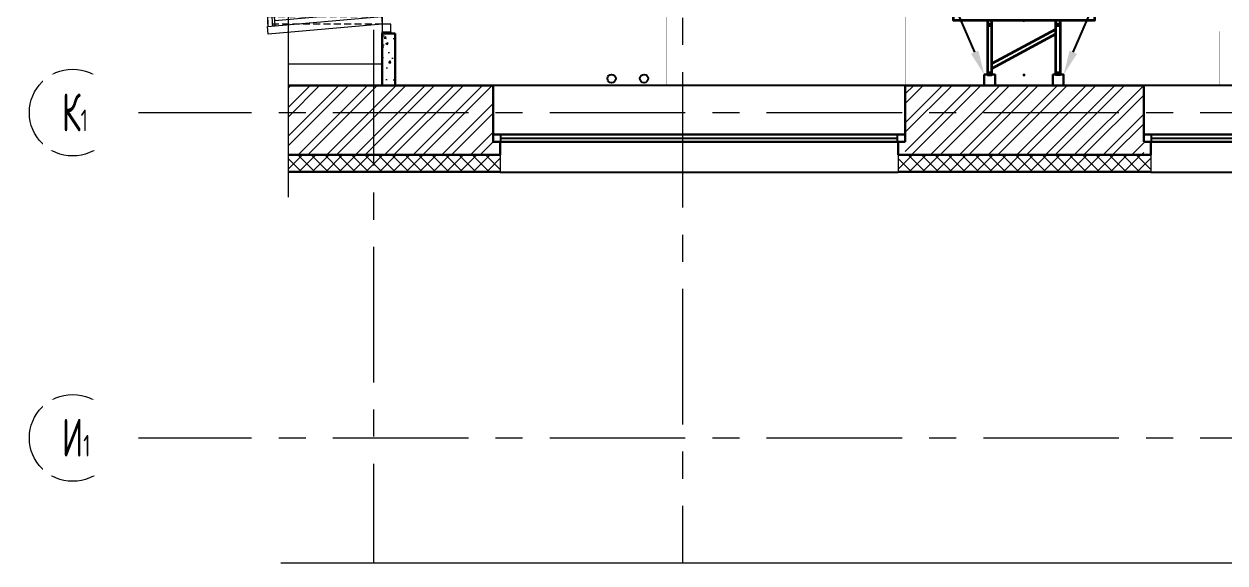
# Model space of a CAD drawing. Header units: millimetres. Extents: x 10124 to 8132345, y -95635 to 1386204.
# Drawn here: x 105699 to 116776, y 70633 to 75604 of the extents above; entities that cross this region are included whole.
import ezdxf
from ezdxf import colors
from ezdxf.entities.mleader import LeaderData, LeaderLine
from ezdxf.math import Vec2, Vec3

# ---------------------------------------------------------------- set-up
doc = ezdxf.new("R2010")
doc.units = ezdxf.units.MM
doc.linetypes.add('CENTER', pattern=[2, 1.25, -0.25, 0.25, -0.25])
doc.linetypes.add('DASHED', pattern=[19.05, 12.7, -6.35])
for name, color, linetype, lineweight in [('013', 7, 'Continuous', 13), ('030', 7, 'Continuous', 30), ('АР_Навесной фасад', 147, 'Continuous', 5), ('АР_Оси', 193, 'Continuous', 9), ('АР_Перегородки витражные', 152, 'Continuous', 13), ('АР_Перегородки газоблок', 165, 'Continuous', 30), ('АР_Перегородки газоблок_Штрих', 165, 'Continuous', 5), ('АР_Подоконники', 163, 'Continuous', 9), ('АР_Сущ Несущая стена', 216, 'Continuous', 30), ('АР_Утеплитель', 250, 'Continuous', 9), ('АР_Штриховка кирпич', 250, 'Continuous', 9)]:
    doc.layers.add(name, color=color, linetype=linetype, lineweight=lineweight)
doc.layers.add('АР_новое окно', color=155, linetype='Continuous')
doc.layers.add('ТХ_обор_спорт', color=5, linetype='Continuous')
doc.styles.add('100', font='isocpeui.ttf', dxfattribs={"height": 250})
doc.styles.add('ГОСТ 2.304', font='CS_Gost2304.shx')
pattern_1 = [(45, (-872457.4, 123612.74), (-132.58252, 132.58252), []), (45, (-872369, 123612.74), (-132.58252, 132.58252), [])]

# ---------------------------------------------------------------- blocks, each defined once
blk = doc.blocks.new('*U1515')
at = {"layer": 'АР_новое окно', "lineweight": 20}
for p, q in [((0, 3800), (-70, 3800)), ((0, 0), (-70, 0))]:
    blk.add_line(p, q, dxfattribs=at)
at = {"layer": 'АР_новое окно'}
for p, q in [((-70, 3800), (-70, 0)), ((-70, 0), (-70, 3800)), ((0, 3800), (0, 0)), ((0, 3730), (-70, 3730)), ((-35, 3730), (-35, 70)), ((0, 70), (-70, 70))]:
    blk.add_line(p, q, dxfattribs=at)
blk = doc.blocks.new('блок новое окно')
at = {"layer": 'АР_Навесной фасад', "ltscale": 100}
for points in [[(65, -640), (65, -800)], [(3735, -640), (3735, -800)]]:
    blk.add_lwpolyline(points, dxfattribs=at)
at = {"layer": 'АР_новое окно', "ltscale": 100}
for p, q in [((3800, 0), (0, 0)), ((3735, -521), (0, -521))]:
    blk.add_line(p, q, dxfattribs=at)
blk.add_lwpolyline([(65, -800), (3735, -800)], dxfattribs=at)
at = {"layer": 'АР_Сущ Несущая стена', "ltscale": 100}
for p, q in [((0, -521), (0, 0)), ((3800, -521), (3800, 0)), ((65, -521), (0, -521)), ((65, -521), (65, -640)), ((3800, -521), (3735, -521)), ((3735, -521), (3735, -640))]:
    blk.add_line(p, q, dxfattribs=at)
at = {"layer": 'АР_новое окно', "ltscale": 100, "xscale": -1, "rotation": 90}
blk.add_blockref('*U1515', (3800, -521), dxfattribs=at)
blk = doc.blocks.new('1700-3')
for p, q in [((-416, 1465), (-422, 1430)), ((-90, 1407), (-96, 1373))]:
    blk.add_line(p, q)
at = {"linetype": 'DASHED', "ltscale": 5}
for p, q in [((-80, 100), (-83, 135)), ((-991, 20), (-994, 55))]:
    blk.add_line(p, q, dxfattribs=at)
for points in [[(-476, 1526), (-12, 1444), (0, 1513), (-464, 1595)], [(0, -13), (-1051, -105), (-1057, -35), (-6, 57)]]:
    blk.add_lwpolyline(points, close=True)
for points in [[(80, 1600), (0, 1600), (0, 1583), (80, 1583), (80, 1600)], [(0, 1583), (80, 1583), (80, 1513), (50, 1513), (50, 1513), (0, 1513), (0, 1583)], [(-392, 1511), (-427, 1517), (-441, 1434), (-76, 1369), (-61, 1453), (-96, 1459)], [(-407, 1514), (-416, 1465), (-90, 1407), (-81, 1456)], [(-972, -28), (-1007, -31), (-1014, 54), (-63, 137), (-56, 52), (-91, 49)], [(-987, -29), (-991, 20), (-80, 100), (-76, 50)], [(0, -83), (80, -83), (80, -13), (50, -13), (50, -13), (0, -13), (0, -83)], [(80, -100), (0, -100), (0, -83), (80, -83), (80, -100)]]:
    blk.add_lwpolyline(points)
for points in [[(-471, 1443), (0, 1443), (0, 1513), (-471, 1513)], [(0, -13), (-1055, -13), (-1055, 57), (0, 57)]]:
    blk.add_lwpolyline(points, close=True, dxfattribs=at)
for points in [[(-386, 1443), (-421, 1443), (-421, 1358), (-50, 1358), (-50, 1443), (-85, 1443)], [(-401, 1443), (-401, 1393), (-70, 1393), (-70, 1443)], [(-970, 57), (-1005, 57), (-1005, 142), (-50, 142), (-50, 57), (-85, 57)], [(-985, 57), (-985, 107), (-70, 107), (-70, 57)]]:
    blk.add_lwpolyline(points, dxfattribs=at)
for centre, radius, start, end in [((0, 1513), 471, 170, 270), ((0, -13), 1055, 90, 181.2023)]:
    blk.add_arc(centre, radius, start, end, dxfattribs=at)
blk = doc.blocks.new('У118')
at = {"linetype": 'Continuous', "lineweight": 5, "const_width": 2, "elevation": 0}
blk.add_lwpolyline([(137004, -99398), (137704, -99398), (137704, -99898), (137004, -99898)], close=True, dxfattribs=at)
blk = doc.blocks.new('ферма тренир')
at = {"color": 1, "lineweight": 35}
for p, q in [((822805, -86724), (822819, -86724)), ((822812, -86730), (822812, -86717)), ((822517, -86782), (823107, -87100)), ((822517, -86827), (823107, -87145))]:
    blk.add_line(p, q, dxfattribs=at)
at = {"color": 250, "lineweight": 35}
for p, q in [((822805, -87225), (822818, -87225)), ((822812, -87219), (822812, -87232))]:
    blk.add_line(p, q, dxfattribs=at)
at = {"color": 1, "lineweight": 35}
for points in [[(822477, -87224), (822477, -86724), (822517, -86724), (822517, -87224)], [(823147, -87224), (823147, -86724), (823107, -86724), (823107, -87224)]]:
    blk.add_lwpolyline(points, dxfattribs=at)
at = {"color": 250, "lineweight": 35}
blk.add_lwpolyline([(822162, -87304), (823462, -87304), (823462, -87224), (822162, -87224)], close=True, dxfattribs=at)
blk.add_lwpolyline([(822862, -87460), (822862, -87304), (822762, -87304), (822762, -87460)], dxfattribs=at)
blk.add_circle((822812, -87679), 225, dxfattribs=at)
at = {"layer": '030', "color": 1, "ltscale": 100}
for points in [[(822477, -86724), (822517, -86724), (822517, -86744), (822477, -86744), (822477, -86724)], [(823107, -86724), (823147, -86724), (823147, -86744), (823107, -86744), (823107, -86724)], [(822477, -87174), (822517, -87174), (822517, -87194), (822477, -87194), (822477, -87174)], [(823107, -87174), (823147, -87174), (823147, -87194), (823107, -87194), (823107, -87174)]]:
    blk.add_lwpolyline(points, dxfattribs=at)

msp = doc.modelspace()

# ---------------------------------------------------------------- hatches: boundary and pattern name
at = {"layer": 'АР_Перегородки газоблок_Штрих', "ltscale": 100}
h = msp.add_hatch(dxfattribs=at)
h.set_pattern_fill('AR-CONC', color=256, scale=30)
h.set_pattern_definition([(50, (291156.17, -40814.12), (215.17805, -18.82564), [22.5, -247.5]), (355, (291156.17, -40814.12), (-41.6254, 225.65764), [18, -198]), (100.45144, (291174.1, -40815.69), (173.55265, 206.832), [19.12206, -210.34263]), (46.1842, (291156.17, -40754.12), (320.1724, -49.6558), [33.75, -371.25]), (96.63564, (291182.85, -40758.26), (280.3986, 292.2356), [28.6831, -315.51413]), (351.18416, (291156.17, -40754.12), (280.3986, 292.2356), [27, -297]), (21, (291186.17, -40769.12), (179.07212, -120.78567), [22.5, -247.5]), (326, (291186.17, -40769.12), (72.9946, 217.54501), [18, -198]), (71.45144, (291201.1, -40779.18), (252.06671, 96.75935), [19.12206, -210.34263]), (37.5, (291156.17, -40814.12), (3.647957, 99.868156), [0, -195.6, 0, -201, 0, -198.75]), (7.5, (291156.17, -40814.12), (78.92086, 118.323514), [0, -114.6, 0, -191.1, 0, -75.75]), (327.5, (291089.27, -40814.12), (160.14673, -6.766462), [0, -75, 0, -234, 0, -310.5]), (317.5, (291059.27, -40814.12), (174.95585, 30.031495), [0, -97.5, 0, -155.4, 0, -220.5])])
h.paths.add_polyline_path([(109122.047, 75514.924), (109002.047, 75514.924), (109002.047, 75036.564), (109122.047, 75036.564)])
at = {"layer": 'АР_Утеплитель', "ltscale": 100}
h = msp.add_hatch(dxfattribs=at)
h.set_pattern_fill('ANSI37', color=256, scale=700)
h.set_pattern_definition([(45, (-868277.72, 123068.71), (-61.871843, 61.871843), []), (135, (-868277.72, 123068.71), (-61.871843, -61.871843), [])])
h.paths.add_polyline_path([(108137.401, 74396.564), (108137.401, 74246.564), (110092.256, 74246.564), (110092.256, 74396.564)])
h = msp.add_hatch(dxfattribs=at)
h.set_pattern_fill('ANSI37', color=256, scale=700)
h.set_pattern_definition([(45, (-862277.72, 123068.71), (-61.871843, 61.871843), []), (135, (-862277.72, 123068.71), (-61.871843, -61.871843), [])])
h.paths.add_polyline_path([(116092.256, 74396.564), (113762.256, 74396.564), (113762.256, 74246.564), (116092.256, 74246.564)])
at = {"layer": 'АР_Штриховка кирпич', "ltscale": 100}
h = msp.add_hatch(dxfattribs=at)
h.set_pattern_fill('ANSI32', color=256, scale=500)
h.set_pattern_definition(pattern_1)
h.paths.add_polyline_path([(108137.401, 75036.564), (108137.401, 74396.564), (110027.256, 74396.564), (110027.256, 75036.564)])
h = msp.add_hatch(dxfattribs=at)
h.set_pattern_fill('ANSI32', color=256, scale=500)
h.set_pattern_definition(pattern_1)
h.paths.add_polyline_path([(116027.256, 75036.564), (113827.256, 75036.564), (113827.256, 74396.564), (116027.256, 74396.564)])

# ---------------------------------------------------------------- linework, layer by layer
at = {"layer": '013', "ltscale": 100}
msp.add_line((108068.336, 70633.238), (139831.173, 70633.238), dxfattribs=at)
msp.add_lwpolyline([(108137.401, 74006.132), (108137.401, 82763.392), (108015.746, 82796.812), (108298.33, 82773.1), (108137.401, 82814.293), (108137.401, 90932.325)], dxfattribs=at)
at = {"layer": '030', "ltscale": 100}
for points in [[(114556.487, 75136.564), (114556.487, 75036.564), (114656.487, 75036.564), (114656.487, 75136.564), (114556.487, 75136.564)], [(115187.256, 75136.564), (115187.256, 75036.564), (115287.256, 75036.564), (115287.256, 75136.564), (115187.256, 75136.564)]]:
    msp.add_lwpolyline(points, dxfattribs=at)
at = {"layer": 'АР_Навесной фасад', "ltscale": 100}
for p, q in [((108137.401, 74246.564), (110092.256, 74246.564)), ((108137.401, 74236.564), (110092.256, 74236.564)), ((113762.256, 74246.564), (116092.256, 74246.564)), ((113762.256, 74236.564), (116092.256, 74236.564))]:
    msp.add_line(p, q, dxfattribs=at)
at = {"layer": 'АР_Оси', "linetype": 'CENTER', "ltscale": 1000}
for p, q in [((108922.256, 93549.033), (108922.256, 70633.238)), ((111771.727, 85160.35), (111771.727, 70633.238)), ((106548.232, 74786.564), (139831.173, 74786.564)), ((106548.232, 71786.564), (139831.173, 71786.564))]:
    msp.add_line(p, q, dxfattribs=at)
at = {"layer": 'АР_Оси', "ltscale": 0.5}
for centre in [(106148.232, 74786.564), (106148.232, 71786.564)]:
    msp.add_circle(centre, 400, dxfattribs=at)
at = {"layer": 'АР_Перегородки газоблок', "ltscale": 100}
msp.add_line((109002.256, 75514.924), (109002.256, 75036.564), dxfattribs=at)
for points in [[(109002.256, 75514.924), (109122.256, 75514.924)], [(109122.256, 75514.924), (109122.256, 75036.564)]]:
    msp.add_lwpolyline(points, dxfattribs=at)
at = {"layer": 'АР_Подоконники', "ltscale": 100}
msp.add_line((108137.401, 75236.564), (109002.256, 75236.564), dxfattribs=at)
at = {"layer": 'АР_Сущ Несущая стена', "ltscale": 100}
for p, q in [((108137.401, 75036.564), (110027.256, 75036.564)), ((113827.256, 75036.564), (116027.256, 75036.564)), ((108137.401, 74396.564), (110092.256, 74396.564)), ((113762.256, 74396.564), (116092.256, 74396.564))]:
    msp.add_line(p, q, dxfattribs=at)
at = {"layer": 'ТХ_обор_спорт', "const_width": 2}
for points in [[(111627.256, 75036.564), (111627.256, 76136.564), (112727.256, 76136.564), (112727.256, 75036.564)], [(112727.256, 75036.564), (112727.256, 76136.564), (113827.256, 76136.564), (113827.256, 75036.564)]]:
    msp.add_lwpolyline(points, close=True, dxfattribs=at)
at = {"layer": 'ТХ_обор_спорт', "ltscale": 0.1}
for centre in [(111118.348, 75100.48), (111418.348, 75100.48)]:
    msp.add_circle(centre, 38, dxfattribs=at)

# ---------------------------------------------------------------- block references
for p in [(110027.256, 75036.564), (116027.256, 75036.564)]:
    msp.add_blockref('блок новое окно', p)
at = {"layer": 'АР_Перегородки витражные'}
msp.add_blockref('1700-3', (109002.256, 75614.924), dxfattribs=at)
at = {"layer": 'ТХ_обор_спорт', "color": 250, "linetype": 'Continuous', "lineweight": 30, "xscale": -1, "rotation": 180}
msp.add_blockref('ферма тренир', (-707889.584, -11587.776), dxfattribs=at)
at = {"layer": 'ТХ_обор_спорт'}
msp.add_blockref('У118', (-20977.197, 174934.423, 0), dxfattribs=at)

# ---------------------------------------------------------------- next in the draw order: texts
at = {"layer": 'АР_Оси', "char_height": 350, "width": 528.82017, "attachment_point": 1, "line_spacing_factor": 1.149209, "style": 'ГОСТ 2.304', "bg_fill": 2}
for s, insert in [('{\\W0.8;К\\H0.57143x;1}', (106048.411, 74964.343)), ('{\\W0.8;И\\H0.57143x;1}', (106048.411, 71964.343))]:
    msp.add_mtext(s, dxfattribs=dict(at, insert=insert))

# ---------------------------------------------------------------- next in the draw order: leaders
at = {"layer": 'ТХ_обор_спорт', "color": 250}
ml = msp.add_multileader_mtext('Standard', dxfattribs=at)
ml.set_content('\\pxsm1,qc;Ст2', color=7, style='100')
ml.set_leader_properties(color=256, lineweight=25)
ml.build(insert=Vec2(0, 0))
ml.multileader.update_dxf_attribs({"text_left_attachment_type": 6, "text_right_attachment_type": 6, "dogleg_length": 150, "arrow_head_size": 225, "scale": 75})
ctx = ml.context
ctx.base_point, ctx.scale, ctx.char_height, ctx.arrow_head_size, ctx.landing_gap_size, ctx.plane_origin = Vec3(113192.76, 76237.021), 75, 187.5, 225, 150, Vec3(75336.289, 57361.961)
ctx.left_attachment, ctx.right_attachment, ctx.text_align_type = 6, 6, 1
notes = []
notes.append((ctx, [(0, (1, 1, 0), (114084.379, 76237.021), (-1, 0), 150, [(1, [(114556.487, 75136.564)], 0, [])])]))
ctx.mtext.insert, ctx.mtext.width, ctx.mtext.defined_height, ctx.mtext.alignment, ctx.mtext.line_spacing_factor, ctx.mtext.flow_direction = Vec3(113563.57, 76462.021), 2692.81306, 2275.552, 2, 0.8, 5
ml = msp.add_multileader_mtext('Standard', dxfattribs=at)
ml.set_content('\\pxsm1,qc;Ст2', color=7, style='100')
ml.set_leader_properties(color=256, lineweight=25)
ml.build(insert=Vec2(0, 0))
ml.multileader.update_dxf_attribs({"text_left_attachment_type": 6, "text_right_attachment_type": 6, "dogleg_length": 150, "arrow_head_size": 225, "scale": 75})
ctx = ml.context
ctx.base_point, ctx.scale, ctx.char_height, ctx.arrow_head_size, ctx.landing_gap_size, ctx.plane_origin = Vec3(115910.132, 76237.021), 75, 187.5, 225, 150, Vec3(154508.223, 57361.961)
ctx.left_attachment, ctx.right_attachment, ctx.text_align_type = 6, 6, 1
notes.append((ctx, [(0, (1, 1, 0), (115760.132, 76237.021), (1, 0), 150, [(1, [(115288.024, 75136.564)], 0, [])])]))
ctx.mtext.insert, ctx.mtext.width, ctx.mtext.defined_height, ctx.mtext.alignment, ctx.mtext.line_spacing_factor, ctx.mtext.flow_direction = Vec3(116280.942, 76462.021), 2692.81306, 2275.552, 2, 0.8, 5
ml = msp.add_multileader_mtext('Standard', dxfattribs=at)
ml.set_content('\\pxsm1,qc;Ст2', color=7, style='100')
ml.set_leader_properties(color=256, lineweight=25)
ml.build(insert=Vec2(0, 0))
ml.multileader.update_dxf_attribs({"text_left_attachment_type": 6, "text_right_attachment_type": 6, "dogleg_length": 150, "arrow_head_size": 225, "scale": 75})
ctx = ml.context
ctx.base_point, ctx.scale, ctx.char_height, ctx.arrow_head_size, ctx.landing_gap_size, ctx.plane_origin = Vec3(125198.529, 76237.021), 75, 187.5, 225, 150, Vec3(87342.058, 57361.961)
ctx.left_attachment, ctx.right_attachment, ctx.text_align_type = 6, 6, 1
notes.append((ctx, [(0, (1, 1, 0), (126090.148, 76237.021), (-1, 0), 150, [(1, [(126562.256, 75136.564)], 0, [])])]))
ctx.mtext.insert, ctx.mtext.width, ctx.mtext.defined_height, ctx.mtext.alignment, ctx.mtext.line_spacing_factor, ctx.mtext.flow_direction = Vec3(125569.338, 76462.021), 2692.81306, 2275.552, 2, 0.8, 5
ml = msp.add_multileader_mtext('Standard', dxfattribs=at)
ml.set_content('\\pxsm1,qc;Ст2', color=7, style='100')
ml.set_leader_properties(color=256, lineweight=25)
ml.build(insert=Vec2(0, 0))
ml.multileader.update_dxf_attribs({"text_left_attachment_type": 6, "text_right_attachment_type": 6, "dogleg_length": 150, "arrow_head_size": 225, "scale": 75})
ctx = ml.context
ctx.base_point, ctx.scale, ctx.char_height, ctx.arrow_head_size, ctx.landing_gap_size, ctx.plane_origin = Vec3(127915.901, 76237.021), 75, 187.5, 225, 150, Vec3(166513.992, 57361.961)
ctx.left_attachment, ctx.right_attachment, ctx.text_align_type = 6, 6, 1
notes.append((ctx, [(0, (1, 1, 0), (127765.901, 76237.021), (1, 0), 150, [(1, [(127293.793, 75136.564)], 0, [])])]))
ctx.mtext.insert, ctx.mtext.width, ctx.mtext.defined_height, ctx.mtext.alignment, ctx.mtext.line_spacing_factor, ctx.mtext.flow_direction = Vec3(128286.711, 76462.021), 2692.81306, 2275.552, 2, 0.8, 5
for ctx, leaders in notes:
    for number, flags, end, landing, length, lines in leaders:
        leader = LeaderData()
        leader.index, (leader.has_last_leader_line, leader.has_dogleg_vector, leader.attachment_direction) = number, flags
        leader.last_leader_point, leader.dogleg_vector, leader.dogleg_length = Vec3(end), Vec3(landing), length
        for number, points, colour, breaks in lines:
            line = LeaderLine()
            line.index, line.vertices, line.color, line.breaks = number, Vec3.list(points), colors.encode_raw_color(colour), breaks
            leader.lines.append(line)
        ctx.leaders.append(leader)

doc.saveas('drawing.dxf')
